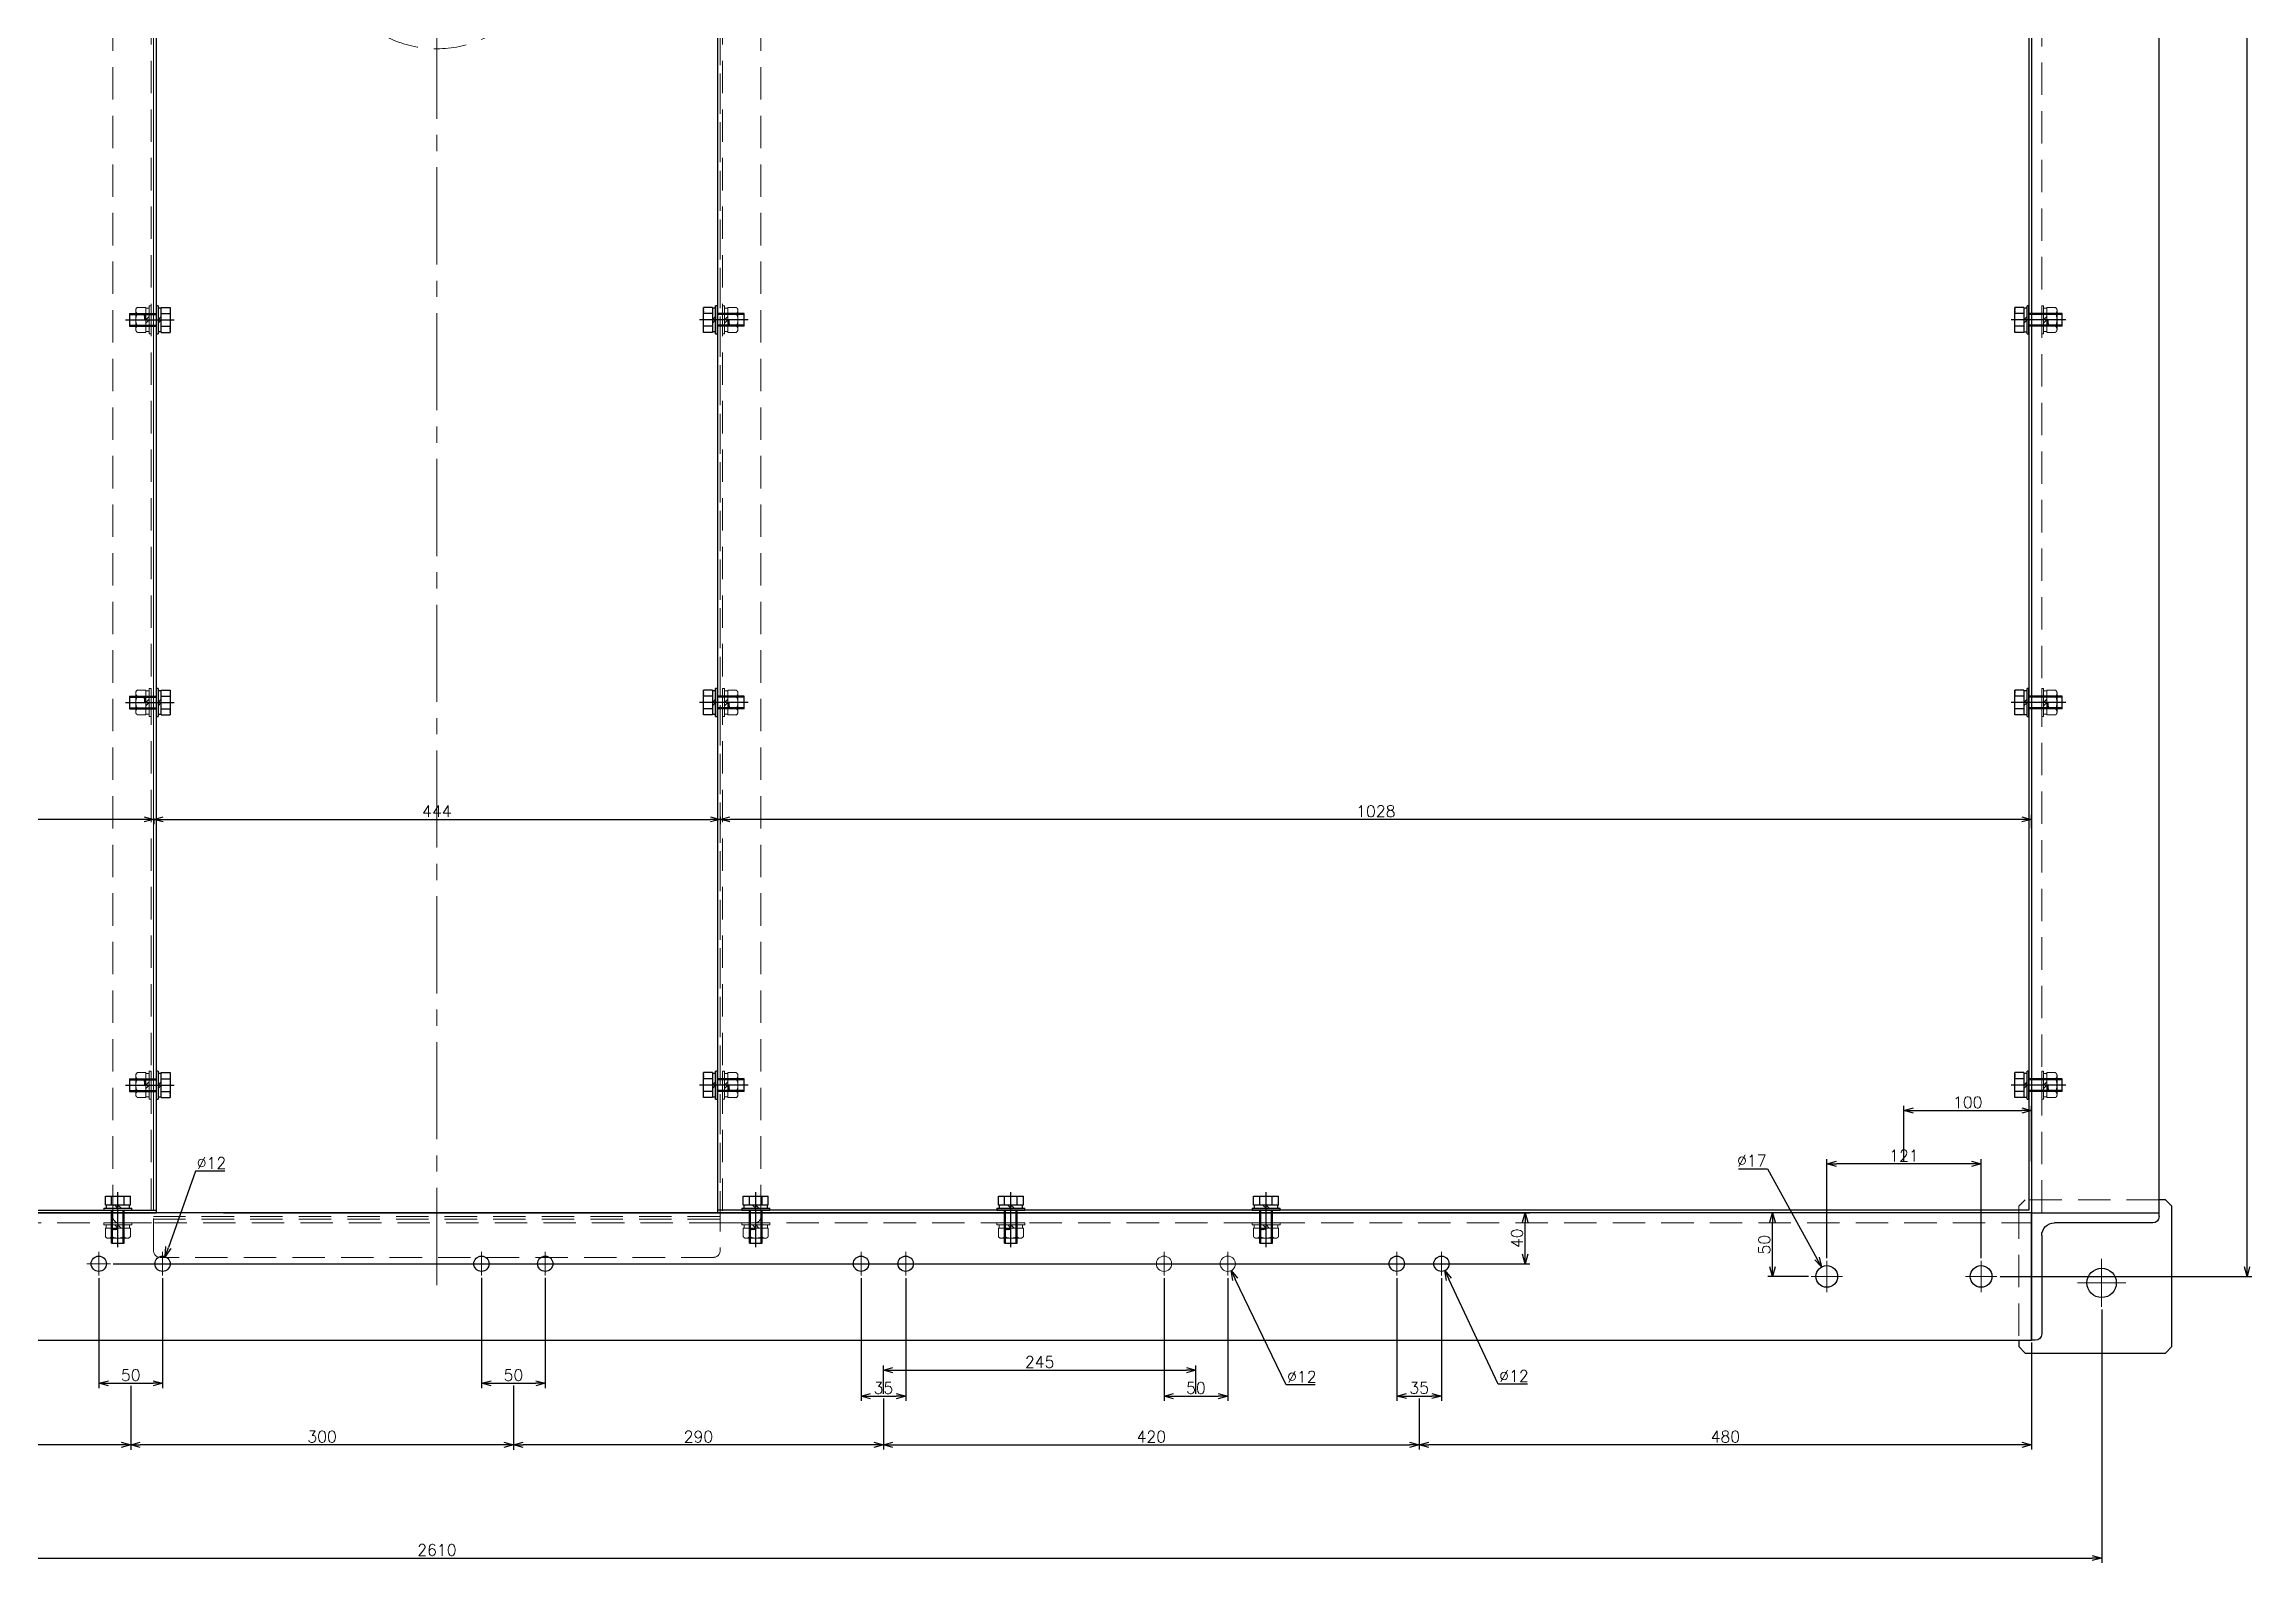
# Model space of a CAD drawing. Header units: millimetres. Extents: x -8731 to 85711, y -14522 to 31379.
# Drawn here: x 56 to 1786, y -10459 to -9269 of the extents above; entities that cross this region are included whole.
import ezdxf

# ---------------------------------------------------------------- set-up
doc = ezdxf.new("R2010")
doc.units = ezdxf.units.MM
doc.header["$LTSCALE"] = 4
doc.header["$PDMODE"] = 99
doc.header["$PDSIZE"] = 1
doc.linetypes.add('CENTER2', pattern=[28.575, 19.05, -3.175, 3.175, -3.175])
doc.linetypes.add('HIDDEN', pattern=[9.525, 6.35, -3.175])
for name, color, linetype, lineweight in [('04_HIDDEN', 2, 'HIDDEN', 13), ('05_CENTER', 4, 'CENTER2', 13), ('08_DIM', 3, 'Continuous', 13)]:
    doc.layers.add(name, color=color, linetype=linetype, lineweight=lineweight)
doc.layers.add('10_DRAFT', color=8, linetype='Continuous', lineweight=0, plot=False)
doc.styles.add('KSS_TXT', font='txt.shx', dxfattribs={"bigfont": 'extfont2.shx'})
doc.styles.add('KSS_TXT_L', font='txt.shx', dxfattribs={"height": 9, "bigfont": 'extfont2.shx'})
doc.dimstyles.new('KSS_DIM', dxfattribs={"dimscale": 3, "dimtxt": 3, "dimasz": 2.5, "dimexe": 1.25, "dimexo": 0.625, "dimtad": 1, "dimdsep": 46, "dimtxsty": 'KSS_TXT', "dimblk": 'OPEN30', "dimcen": 0, "dimazin": 2, "dimtfac": 0.75, "dimtmove": 0, "dimatfit": 3, "dimldrblk": 'OPEN30', "dimfxl": 1, "dimtolj": 1, "dimarcsym": 0})
doc.dimstyles.new('KSS_DIM$3', dxfattribs={"dimscale": 3, "dimtxt": 3, "dimasz": 2.5, "dimexe": 1.25, "dimexo": 0.625, "dimtad": 1, "dimtih": 1, "dimtoh": 1, "dimdsep": 46, "dimtxsty": 'KSS_TXT', "dimblk": 'OPEN30', "dimcen": 0, "dimazin": 2, "dimtfac": 0.75, "dimtofl": 0, "dimtmove": 0, "dimatfit": 3, "dimldrblk": 'OPEN30', "dimfxl": 1, "dimtolj": 1, "dimarcsym": 0})

# ---------------------------------------------------------------- blocks, each defined once
blk = doc.blocks.new('M10Nza_1_1_1')
at = {"color": 0}
for p, q in [((-9.8, 4), (-9.8, 10.7)), ((-9.8, 4), (9.8, 4)), ((-9.2, 1.5), (-9.2, 4)), ((-7.3, 12), (7.4, 12)), ((-4.9, 4), (-4.9, 10.7)), ((0, 1.5), (-2.5, 4)), ((0, 4), (2.5, 1.5)), ((4.9, 10.7), (4.9, 4)), ((9.2, 4), (9.2, 1.5)), ((9.8, 10.7), (9.8, 4))]:
    blk.add_line(p, q, dxfattribs=at)
at = {"color": 0, "linetype": 'CENTER2'}
blk.add_line((0, 12), (0, 0), dxfattribs=at)
at = {"color": 0}
blk.add_lwpolyline([(-11, 1.5), (11, 1.5), (11, 0), (-11, 0)], close=True, dxfattribs=at)
for centre, radius, start, end in [((-7.3, 9.1), 2.94, 33.626, 146.374), ((0, 2.2), 9.8, 60, 120), ((7.4, 9.1), 2.94, 33.626, 146.374)]:
    blk.add_arc(centre, radius, start, end, dxfattribs=at)
at = {"layer": '10_DRAFT', "style": 'KSS_TXT'}
blk.add_text('M10', height=1.25, dxfattribs=at).set_placement((0.3, 4.1))
blk = doc.blocks.new('A$C7AFA21F4_1_1_1')
at = {"color": 0}
for p, q in [((-11, 1.5), (11, 1.5)), ((-11, 1.5), (-11, 0)), ((-11, 0), (11, 0)), ((-9.8, 11), (9.8, 11)), ((-9.8, 4), (-9.8, 11)), ((9.8, 4), (-9.8, 4)), ((-9.2, 4), (-9.2, 1.5)), ((-4.9, 4), (-4.9, 11)), ((0, 1.5), (-2.5, 4)), ((0, 4), (2.5, 1.5)), ((4.9, 4), (4.9, 11)), ((9.2, 1.5), (9.2, 4)), ((9.8, 4), (9.8, 11)), ((11, 0), (11, 1.5))]:
    blk.add_line(p, q, dxfattribs=at)
at = {"color": 0, "linetype": 'HIDDEN'}
for p, q in [((-5, -21), (-5, 0)), ((-4.2, -21), (-4.2, 0)), ((4.2, -21), (4.2, 0)), ((5, -21), (5, 0)), ((-5, -21), (5, -21))]:
    blk.add_line(p, q, dxfattribs=at)
at = {"color": 0, "linetype": 'CENTER2'}
blk.add_line((0, -24), (0, 14), dxfattribs=at)
at = {"layer": '10_DRAFT', "style": 'KSS_TXT_L'}
blk.add_text('BT-M10x25L,SW,PW', height=0.3, dxfattribs=at).set_placement((5.1, 10.7))
blk = doc.blocks.new('A$C7E374867_2_1')
at = {"color": 0}
for p, q in [((-11, 1.5), (11, 1.5)), ((-11, 1.5), (-11, 0)), ((-11, 0), (11, 0)), ((-9.8, 11), (9.8, 11)), ((-9.8, 4), (-9.8, 11)), ((9.8, 4), (-9.8, 4)), ((-9.3, 4), (-9.3, 1.5)), ((-4.9, 4), (-4.9, 11)), ((0, 1.5), (-2.5, 4)), ((0, 4), (2.5, 1.5)), ((4.9, 4), (4.9, 11)), ((9.2, 1.5), (9.2, 4)), ((9.8, 4), (9.8, 11)), ((11, 0), (11, 1.5))]:
    blk.add_line(p, q, dxfattribs=at)
at = {"color": 0, "linetype": 'HIDDEN'}
for p, q in [((-5, -26), (-5, 0)), ((-4.2, -26), (-4.2, 0)), ((4.2, -26), (4.2, 0)), ((5, -26), (5, 0)), ((-5, -26), (5, -26))]:
    blk.add_line(p, q, dxfattribs=at)
at = {"color": 0, "linetype": 'CENTER2'}
blk.add_line((0, -29), (0, 14), dxfattribs=at)
at = {"layer": '10_DRAFT', "style": 'KSS_TXT_L'}
blk.add_text('BT-M10x30L,SW,PW', height=0.3, dxfattribs=at).set_placement((5.1, 10.7))
blk = doc.blocks.new('A$C3E9660DC_1_1_1')
at = {"color": 0}
for p, q in [((-222, -1030), (-222, 1030)), ((217, 1035), (-217, 1035)), ((222, 1030), (222, -1030)), ((-249, 1008), (-222, 1008)), ((222, 1008), (249, 1008)), ((-254, 1003), (-254, -1003)), ((222, 1003), (-222, 1003)), ((254, 1003), (254, -1003)), ((222, -1003), (-222, -1003)), ((-249, -1008), (-222, -1008)), ((222, -1008), (249, -1008)), ((217, -1035), (-217, -1035))]:
    blk.add_line(p, q, dxfattribs=at)
at = {"color": 3}
blk.add_lwpolyline([(-222, 60), (222, 60), (222, -60), (-222, -60)], close=True, dxfattribs=at)
at = {"color": 0}
blk.add_circle((0, 0), 33, dxfattribs=at)
for centre, start, end in [((-217, 1030), 90, 180), ((217, 1030), 0, 90), ((-249, 1003), 90, 180), ((249, 1003), 0, 90), ((-249, -1003), 180, 270), ((249, -1003), 270, 0), ((-217, -1030), 180, 270), ((217, -1030), 270, 0)]:
    blk.add_arc(centre, 5, start, end, dxfattribs=at)
at = {"layer": '04_HIDDEN'}
for p, q in [((-224, 1008), (-224, -1008)), ((222, 1005), (-222, 1005)), ((224, 1008), (224, -1008)), ((222, -1005), (-222, -1005))]:
    blk.add_line(p, q, dxfattribs=at)
for centre, radius in [((0, 0), 87.5), ((-49.5, 49.5), 9.5), ((49.5, 49.5), 9.5), ((0, 0), 38.1), ((0, 0), 35.1), ((-49.5, -49.5), 9.5), ((49.5, -49.5), 9.5)]:
    blk.add_circle(centre, radius, dxfattribs=at)
at = {"layer": '05_CENTER'}
for p, q in [((0, -1056.7), (0, 1056.7)), ((-214.3, 900), (-231.7, 900)), ((214.3, 900), (231.7, 900)), ((-214.3, 600), (-231.7, 600)), ((214.3, 600), (231.7, 600)), ((-214.3, 300), (-231.7, 300)), ((214.3, 300), (231.7, 300)), ((0, -97.2), (0, 97.2)), ((-37.6, 37.6), (-61.4, 61.4)), ((37.6, 37.6), (61.4, 61.4)), ((275.9, 0), (-275.9, 0)), ((97.2, 0), (-97.2, 0)), ((-37.6, -37.6), (-61.4, -61.4)), ((37.6, -37.6), (61.4, -61.4)), ((-214.3, -300), (-231.7, -300)), ((214.3, -300), (231.7, -300)), ((-214.3, -600), (-231.7, -600)), ((214.3, -600), (231.7, -600)), ((-214.3, -900), (-231.7, -900)), ((214.3, -900), (231.7, -900))]:
    blk.add_line(p, q, dxfattribs=at)
blk.add_circle((0, 0), 70, dxfattribs=at)
blk = doc.blocks.new('A$C53D772FE_1_1_1')
at = {"color": 0}
for p, q in [((1030, 1000), (0, 1000)), ((0, 1000), (0, -1000)), ((1030, 998), (2, 998)), ((2, 998), (2, -998)), ((1030, 998), (1030, 1000)), ((1030, 998), (1030, -998)), ((0, -1000), (1030, -1000)), ((2, -998), (1030, -998)), ((1030, -998), (1030, -1000))]:
    blk.add_line(p, q, dxfattribs=at)
at = {"layer": '04_HIDDEN'}
blk.add_line((1028, 998), (1028, -998), dxfattribs=at)
at = {"layer": '05_CENTER'}
for p, q in [((600, 1007.7), (600, 990.4)), ((800, 1007.7), (800, 990.4)), ((1000, 1007.7), (1000, 990.4)), ((9.7, 900), (-7.6, 900)), ((1020.4, 900), (1037.7, 900)), ((9.7, 600), (-7.6, 600)), ((1020.4, 600), (1037.7, 600)), ((9.7, 300), (-7.6, 300)), ((1020.4, 300), (1037.7, 300)), ((-44.3, 0), (1070.3, 0)), ((9.7, -300), (-7.6, -300)), ((1020.4, -300), (1037.7, -300)), ((9.7, -600), (-7.6, -600)), ((1020.4, -600), (1037.7, -600)), ((9.7, -900), (-7.6, -900)), ((1020.4, -900), (1037.7, -900)), ((600, -1007.7), (600, -990.4)), ((800, -1007.7), (800, -990.4)), ((1000, -1007.7), (1000, -990.4))]:
    blk.add_line(p, q, dxfattribs=at)
blk = doc.blocks.new('_Open30')
at = {"color": 0, "linetype": 'ByBlock', "lineweight": -2}
for p, q in [((-1, 0.27), (0, 0)), ((0, 0), (-1, -0.27)), ((0, 0), (-1, 0))]:
    blk.add_line(p, q, dxfattribs=at)
blk = doc.blocks.new('*D1537')
at = {"layer": '08_DIM', "color": 0, "lineweight": -2, "transparency": 16777216}
for p, q in [((1589.2, -8134.9), (1786.5, -8134.9)), ((1782.7, -10227.4), (1782.7, -8142.4)), ((1589.2, -10234.9), (1786.5, -10234.9))]:
    blk.add_line(p, q, dxfattribs=at)
at = {"layer": 'Defpoints', "color": 0, "transparency": 16777216}
for p in [(1587.3, -8134.9), (1782.7, -8134.9), (1587.3, -10234.9)]:
    blk.add_point(p, dxfattribs=at)
at = {"layer": '08_DIM', "color": 0, "lineweight": -2, "transparency": 16777216, "xscale": 7.5, "yscale": 7.5, "zscale": 7.5}
for p, rotation in [((1782.7, -8134.9), 90), ((1782.7, -10234.9), 270)]:
    blk.add_blockref('_Open30', p, dxfattribs=dict(at, rotation=rotation))
at = {"layer": '08_DIM', "color": 0, "transparency": 16777216, "insert": (1776.4, -9184.9), "char_height": 9, "attachment_point": 5, "rotation": 90, "style": 'KSS_TXT'}
blk.add_mtext('\\A1;2100', dxfattribs=at)
blk = doc.blocks.new('*D1651')
at = {"layer": '08_DIM', "color": 0, "lineweight": -2, "transparency": 16777216}
for p, q in [((141.8, -9875.9), (141.8, -9880.3)), ((149.3, -9876.5), (578.3, -9876.5)), ((585.8, -9874.6), (585.8, -9880.3))]:
    blk.add_line(p, q, dxfattribs=at)
at = {"layer": 'Defpoints', "color": 0, "transparency": 16777216}
for p in [(141.8, -9874), (585.8, -9872.8), (585.8, -9876.5)]:
    blk.add_point(p, dxfattribs=at)
at = {"layer": '08_DIM', "color": 0, "lineweight": -2, "transparency": 16777216, "xscale": 7.5, "yscale": 7.5, "zscale": 7.5, "rotation": 180}
blk.add_blockref('_Open30', (141.8, -9876.5), dxfattribs=at)
at = {"layer": '08_DIM', "color": 0, "lineweight": -2, "transparency": 16777216, "xscale": 7.5, "yscale": 7.5, "zscale": 7.5}
blk.add_blockref('_Open30', (585.8, -9876.5), dxfattribs=at)
at = {"layer": '08_DIM', "color": 0, "transparency": 16777216, "insert": (363.8, -9870.1), "char_height": 9, "attachment_point": 5, "style": 'KSS_TXT'}
blk.add_mtext('\\A1;444', dxfattribs=at)
blk = doc.blocks.new('*D1653')
at = {"layer": '08_DIM', "color": 0, "lineweight": -2, "transparency": 16777216}
for p, q in [((-941.2, -10260.7), (-941.2, -10459.4)), ((1668.8, -10260.7), (1668.8, -10459.4)), ((-933.7, -10455.6), (1661.3, -10455.6))]:
    blk.add_line(p, q, dxfattribs=at)
at = {"layer": 'Defpoints', "color": 0, "transparency": 16777216}
for p in [(-941.2, -10258.8), (1668.8, -10258.8), (1668.8, -10455.6)]:
    blk.add_point(p, dxfattribs=at)
at = {"layer": '08_DIM', "color": 0, "lineweight": -2, "transparency": 16777216, "xscale": 7.5, "yscale": 7.5, "zscale": 7.5, "rotation": 180}
blk.add_blockref('_Open30', (-941.2, -10455.6), dxfattribs=at)
at = {"layer": '08_DIM', "color": 0, "lineweight": -2, "transparency": 16777216, "xscale": 7.5, "yscale": 7.5, "zscale": 7.5}
blk.add_blockref('_Open30', (1668.8, -10455.6), dxfattribs=at)
at = {"layer": '08_DIM', "color": 0, "transparency": 16777216, "insert": (363.8, -10449.3), "char_height": 9, "attachment_point": 5, "style": 'KSS_TXT'}
blk.add_mtext('\\A1;2610', dxfattribs=at)
blk = doc.blocks.new('A$C448B04A9_1_1_1')
at = {"color": 0}
for p, q in [((3, 100), (0, 100)), ((0, 0), (0, 100)), ((8, 18), (8, 95)), ((0, 0), (100, 0)), ((95, 8), (18, 8)), ((100, 3), (100, 0))]:
    blk.add_line(p, q, dxfattribs=at)
for centre, radius, start, end in [((3, 95), 5, 0, 90), ((18, 18), 10, 180, 270), ((95, 3), 5, 0, 90)]:
    blk.add_arc(centre, radius, start, end, dxfattribs=at)
blk = doc.blocks.new('A$C2A2D3C10_1_1_1')
at = {"color": 0}
for points in [[(2600, -993), (2600, -1000), (2700, -1000), (2700, 1000), (2600, 1000), (2600, 993)], [(2600, 993), (2600, -993)], [(2590, -1100), (2590, -1105), (2595, -1110), (2705, -1110), (2710, -1105), (2710, -995), (2705, -990)], [(2705, -990), (2700, -990)]]:
    blk.add_lwpolyline(points, dxfattribs=at)
blk.add_lwpolyline([(100, -1100), (2600, -1100), (2600, -1000), (100, -1000)], close=True, dxfattribs=at)
for centre, radius in [((1085, -1040), 6), ((1135, -1040), 6), ((1385, -1040), 6), ((1435, -1040), 6), ((1682.5, -1040), 6), ((1717.5, -1040), 6), ((2102.5, -1040), 6), ((2137.5, -1040), 6), ((2439.5, -1050), 8.5), ((2560.5, -1050), 8.5), ((2655, -1055), 11.5)]:
    blk.add_circle(centre, radius, dxfattribs=at)
at = {"layer": '04_HIDDEN'}
for p, q in [((2608, -1000), (2608, 1000)), ((100, -1008), (2600, -1008))]:
    blk.add_line(p, q, dxfattribs=at)
blk.add_lwpolyline([(2700, -990), (2595, -990), (2590, -995), (2590, -1100)], dxfattribs=at)
at = {"layer": '05_CENTER'}
for p, q in [((2591.1, -300), (2617.1, -300)), ((2591.1, -600), (2617.1, -600)), ((2591.1, -900), (2617.1, -900)), ((1100, -991.1), (1100, -1017.1)), ((1600, -991.1), (1600, -1017.1)), ((1800, -991.1), (1800, -1017.1)), ((2000, -991.1), (2000, -1017.1)), ((1085, -1049.3), (1085, -1030.7)), ((1135, -1049.3), (1135, -1030.7)), ((1385, -1049.3), (1385, -1030.7)), ((1435, -1049.3), (1435, -1030.7)), ((1682.5, -1049.3), (1682.5, -1030.7)), ((1717.5, -1049.3), (1717.5, -1030.7)), ((2102.5, -1049.3), (2102.5, -1030.7)), ((2137.5, -1049.3), (2137.5, -1030.7)), ((2439.5, -1062.3), (2439.5, -1037.7)), ((2560.5, -1062.3), (2560.5, -1037.7)), ((2655, -1073.9), (2655, -1036.1)), ((1094.3, -1040), (1075.7, -1040)), ((1144.3, -1040), (1125.7, -1040)), ((1394.3, -1040), (1375.7, -1040)), ((1444.3, -1040), (1425.7, -1040)), ((1691.8, -1040), (1673.2, -1040)), ((1726.8, -1040), (1708.2, -1040)), ((2111.8, -1040), (2093.2, -1040)), ((2146.8, -1040), (2128.2, -1040)), ((2451.8, -1050), (2427.2, -1050)), ((2572.8, -1050), (2548.2, -1050)), ((2620.4, -1050), (2587.9, -1050)), ((2636.1, -1055), (2673.9, -1055))]:
    blk.add_line(p, q, dxfattribs=at)
at = {"color": 0, "xscale": -1, "rotation": 180}
blk.add_blockref('A$C448B04A9_1_1_1', (2600, -1000), dxfattribs=at)
blk = doc.blocks.new('*D3328')
at = {"layer": '08_DIM', "color": 0, "lineweight": -2, "transparency": 16777216}
for p, q in [((-886.2, -9898.1), (-886.2, -9872.8)), ((134.3, -9876.5), (-878.7, -9876.5)), ((141.8, -9875.9), (141.8, -9880.3))]:
    blk.add_line(p, q, dxfattribs=at)
at = {"layer": 'Defpoints', "color": 0, "transparency": 16777216}
for p in [(-886.2, -9876.5), (141.8, -9874), (-886.2, -9900)]:
    blk.add_point(p, dxfattribs=at)
at = {"layer": '08_DIM', "color": 0, "lineweight": -2, "transparency": 16777216, "xscale": 7.5, "yscale": 7.5, "zscale": 7.5, "rotation": 180}
blk.add_blockref('_Open30', (-886.2, -9876.5), dxfattribs=at)
at = {"layer": '08_DIM', "color": 0, "lineweight": -2, "transparency": 16777216, "xscale": 7.5, "yscale": 7.5, "zscale": 7.5}
blk.add_blockref('_Open30', (141.8, -9876.5), dxfattribs=at)
at = {"layer": '08_DIM', "color": 0, "transparency": 16777216, "insert": (-372.2, -9870.1), "char_height": 9, "attachment_point": 5, "style": 'KSS_TXT'}
blk.add_mtext('\\A1;1028', dxfattribs=at)
blk = doc.blocks.new('*D3329')
at = {"layer": '08_DIM', "color": 0, "lineweight": -2, "transparency": 16777216}
for p, q in [((585.8, -9874.6), (585.8, -9880.3)), ((1606.3, -9876.5), (593.3, -9876.5)), ((1613.8, -9883.5), (1613.8, -9872.8))]:
    blk.add_line(p, q, dxfattribs=at)
at = {"layer": 'Defpoints', "color": 0, "transparency": 16777216}
for p in [(585.8, -9872.8), (585.8, -9876.5), (1613.8, -9885.4)]:
    blk.add_point(p, dxfattribs=at)
at = {"layer": '08_DIM', "color": 0, "lineweight": -2, "transparency": 16777216, "xscale": 7.5, "yscale": 7.5, "zscale": 7.5, "rotation": 180}
blk.add_blockref('_Open30', (585.8, -9876.5), dxfattribs=at)
at = {"layer": '08_DIM', "color": 0, "lineweight": -2, "transparency": 16777216, "xscale": 7.5, "yscale": 7.5, "zscale": 7.5}
blk.add_blockref('_Open30', (1613.8, -9876.5), dxfattribs=at)
at = {"layer": '08_DIM', "color": 0, "transparency": 16777216, "insert": (1099.8, -9870.1), "char_height": 9, "attachment_point": 5, "style": 'KSS_TXT'}
blk.add_mtext('\\A1;1028', dxfattribs=at)
blk = doc.blocks.new('*D3330')
at = {"layer": '08_DIM', "color": 0, "lineweight": -2, "transparency": 16777216}
for p, q in [((1453.3, -10220.6), (1453.3, -10142.9)), ((1566.8, -10146.6), (1460.8, -10146.6)), ((1574.3, -10220.6), (1574.3, -10142.9))]:
    blk.add_line(p, q, dxfattribs=at)
at = {"layer": 'Defpoints', "color": 0, "transparency": 16777216}
for p in [(1453.3, -10146.6), (1453.3, -10222.5), (1574.3, -10222.5)]:
    blk.add_point(p, dxfattribs=at)
at = {"layer": '08_DIM', "color": 0, "lineweight": -2, "transparency": 16777216, "xscale": 7.5, "yscale": 7.5, "zscale": 7.5, "rotation": 180}
blk.add_blockref('_Open30', (1453.3, -10146.6), dxfattribs=at)
at = {"layer": '08_DIM', "color": 0, "lineweight": -2, "transparency": 16777216, "xscale": 7.5, "yscale": 7.5, "zscale": 7.5}
blk.add_blockref('_Open30', (1574.3, -10146.6), dxfattribs=at)
at = {"layer": '08_DIM', "color": 0, "transparency": 16777216, "insert": (1513.8, -10140.2), "char_height": 9, "attachment_point": 5, "style": 'KSS_TXT'}
blk.add_mtext('\\A1;121', dxfattribs=at)
blk = doc.blocks.new('*D3331')
at = {"layer": '08_DIM', "color": 0, "lineweight": -2, "transparency": 16777216}
for p, q in [((1513.8, -10144.7), (1513.8, -10101)), ((1521.3, -10104.7), (1606.3, -10104.7)), ((1613.8, -10144.7), (1613.8, -10101))]:
    blk.add_line(p, q, dxfattribs=at)
at = {"layer": 'Defpoints', "color": 0, "transparency": 16777216}
for p in [(1613.8, -10104.7), (1513.8, -10146.6), (1613.8, -10146.6)]:
    blk.add_point(p, dxfattribs=at)
at = {"layer": '08_DIM', "color": 0, "lineweight": -2, "transparency": 16777216, "xscale": 7.5, "yscale": 7.5, "zscale": 7.5, "rotation": 180}
blk.add_blockref('_Open30', (1513.8, -10104.7), dxfattribs=at)
at = {"layer": '08_DIM', "color": 0, "lineweight": -2, "transparency": 16777216, "xscale": 7.5, "yscale": 7.5, "zscale": 7.5}
blk.add_blockref('_Open30', (1613.8, -10104.7), dxfattribs=at)
at = {"layer": '08_DIM', "color": 0, "transparency": 16777216, "insert": (1563.8, -10098.4), "char_height": 9, "attachment_point": 5, "style": 'KSS_TXT'}
blk.add_mtext('\\A1;100', dxfattribs=at)
blk = doc.blocks.new('*D3416')
at = {"layer": '08_DIM', "color": 0, "lineweight": -2, "transparency": 16777216}
for p, q in [((98.8, -10236.1), (98.8, -10322.4)), ((148.8, -10236.1), (148.8, -10322.4)), ((106.3, -10318.6), (141.3, -10318.6))]:
    blk.add_line(p, q, dxfattribs=at)
at = {"layer": 'Defpoints', "color": 0, "transparency": 16777216}
for p in [(98.8, -10234.2), (148.8, -10234.2), (148.8, -10318.6)]:
    blk.add_point(p, dxfattribs=at)
at = {"layer": '08_DIM', "color": 0, "lineweight": -2, "transparency": 16777216, "xscale": 7.5, "yscale": 7.5, "zscale": 7.5, "rotation": 180}
blk.add_blockref('_Open30', (98.8, -10318.6), dxfattribs=at)
at = {"layer": '08_DIM', "color": 0, "lineweight": -2, "transparency": 16777216, "xscale": 7.5, "yscale": 7.5, "zscale": 7.5}
blk.add_blockref('_Open30', (148.8, -10318.6), dxfattribs=at)
at = {"layer": '08_DIM', "color": 0, "transparency": 16777216, "insert": (123.8, -10312.2), "char_height": 9, "attachment_point": 5, "style": 'KSS_TXT'}
blk.add_mtext('\\A1;50', dxfattribs=at)
blk = doc.blocks.new('*D3417')
at = {"layer": '08_DIM', "color": 0, "lineweight": -2, "transparency": 16777216}
for p, q in [((398.8, -10236), (398.8, -10322.3)), ((448.8, -10236), (448.8, -10322.3)), ((406.3, -10318.6), (441.3, -10318.6))]:
    blk.add_line(p, q, dxfattribs=at)
at = {"layer": 'Defpoints', "color": 0, "transparency": 16777216}
for p in [(398.8, -10234.2), (448.8, -10234.2), (448.8, -10318.6)]:
    blk.add_point(p, dxfattribs=at)
at = {"layer": '08_DIM', "color": 0, "lineweight": -2, "transparency": 16777216, "xscale": 7.5, "yscale": 7.5, "zscale": 7.5, "rotation": 180}
blk.add_blockref('_Open30', (398.8, -10318.6), dxfattribs=at)
at = {"layer": '08_DIM', "color": 0, "lineweight": -2, "transparency": 16777216, "xscale": 7.5, "yscale": 7.5, "zscale": 7.5}
blk.add_blockref('_Open30', (448.8, -10318.6), dxfattribs=at)
at = {"layer": '08_DIM', "color": 0, "transparency": 16777216, "insert": (423.8, -10312.2), "char_height": 9, "attachment_point": 5, "style": 'KSS_TXT'}
blk.add_mtext('\\A1;50', dxfattribs=at)
blk = doc.blocks.new('*D3418')
at = {"layer": '08_DIM', "color": 0, "lineweight": -2, "transparency": 16777216}
for p, q in [((696.3, -10236.2), (696.3, -10332.4)), ((731.3, -10236.2), (731.3, -10332.4)), ((703.8, -10328.7), (723.8, -10328.7))]:
    blk.add_line(p, q, dxfattribs=at)
at = {"layer": 'Defpoints', "color": 0, "transparency": 16777216}
for p in [(696.3, -10234.3), (731.3, -10234.3), (731.3, -10328.7)]:
    blk.add_point(p, dxfattribs=at)
at = {"layer": '08_DIM', "color": 0, "lineweight": -2, "transparency": 16777216, "xscale": 7.5, "yscale": 7.5, "zscale": 7.5, "rotation": 180}
blk.add_blockref('_Open30', (696.3, -10328.7), dxfattribs=at)
at = {"layer": '08_DIM', "color": 0, "lineweight": -2, "transparency": 16777216, "xscale": 7.5, "yscale": 7.5, "zscale": 7.5}
blk.add_blockref('_Open30', (731.3, -10328.7), dxfattribs=at)
at = {"layer": '08_DIM', "color": 0, "transparency": 16777216, "insert": (713.8, -10322.3), "char_height": 9, "attachment_point": 5, "style": 'KSS_TXT'}
blk.add_mtext('\\A1;35', dxfattribs=at)
blk = doc.blocks.new('*D3419')
at = {"layer": '10_DRAFT', "color": 0, "lineweight": -2, "transparency": 16777216}
for p, q in [((933.8, -10236.1), (933.8, -10332.4)), ((983.8, -10236.2), (983.8, -10332.4)), ((941.3, -10328.7), (976.3, -10328.7))]:
    blk.add_line(p, q, dxfattribs=at)
at = {"layer": 'Defpoints', "color": 0, "transparency": 16777216}
for p in [(933.8, -10234.2), (983.8, -10234.3), (983.8, -10328.7)]:
    blk.add_point(p, dxfattribs=at)
at = {"layer": '10_DRAFT', "color": 0, "lineweight": -2, "transparency": 16777216, "xscale": 7.5, "yscale": 7.5, "zscale": 7.5, "rotation": 180}
blk.add_blockref('_Open30', (933.8, -10328.7), dxfattribs=at)
at = {"layer": '10_DRAFT', "color": 0, "lineweight": -2, "transparency": 16777216, "xscale": 7.5, "yscale": 7.5, "zscale": 7.5}
blk.add_blockref('_Open30', (983.8, -10328.7), dxfattribs=at)
at = {"layer": '10_DRAFT', "color": 0, "transparency": 16777216, "insert": (958.8, -10322.3), "char_height": 9, "attachment_point": 5, "style": 'KSS_TXT'}
blk.add_mtext('\\A1;50', dxfattribs=at)
blk = doc.blocks.new('*D3420')
at = {"layer": '08_DIM', "color": 0, "lineweight": -2, "transparency": 16777216}
for p, q in [((1116.3, -10236.1), (1116.3, -10332.4)), ((1151.3, -10236.1), (1151.3, -10332.4)), ((1123.8, -10328.6), (1143.8, -10328.6))]:
    blk.add_line(p, q, dxfattribs=at)
at = {"layer": 'Defpoints', "color": 0, "transparency": 16777216}
for p in [(1116.3, -10234.2), (1151.3, -10234.2), (1151.3, -10328.6)]:
    blk.add_point(p, dxfattribs=at)
at = {"layer": '08_DIM', "color": 0, "lineweight": -2, "transparency": 16777216, "xscale": 7.5, "yscale": 7.5, "zscale": 7.5, "rotation": 180}
blk.add_blockref('_Open30', (1116.3, -10328.6), dxfattribs=at)
at = {"layer": '08_DIM', "color": 0, "lineweight": -2, "transparency": 16777216, "xscale": 7.5, "yscale": 7.5, "zscale": 7.5}
blk.add_blockref('_Open30', (1151.3, -10328.6), dxfattribs=at)
at = {"layer": '08_DIM', "color": 0, "transparency": 16777216, "insert": (1133.8, -10322.2), "char_height": 9, "attachment_point": 5, "style": 'KSS_TXT'}
blk.add_mtext('\\A1;35', dxfattribs=at)
blk = doc.blocks.new('*D3421')
at = {"layer": '08_DIM', "color": 0, "lineweight": -2, "transparency": 16777216}
for p, q in [((423.8, -10320.4), (423.8, -10370.6)), ((713.8, -10330.6), (713.8, -10370.6)), ((706.3, -10366.9), (431.3, -10366.9))]:
    blk.add_line(p, q, dxfattribs=at)
at = {"layer": 'Defpoints', "color": 0, "transparency": 16777216}
for p in [(423.8, -10318.6), (713.8, -10328.7), (423.8, -10366.9)]:
    blk.add_point(p, dxfattribs=at)
at = {"layer": '08_DIM', "color": 0, "lineweight": -2, "transparency": 16777216, "xscale": 7.5, "yscale": 7.5, "zscale": 7.5, "rotation": 180}
blk.add_blockref('_Open30', (423.8, -10366.9), dxfattribs=at)
at = {"layer": '08_DIM', "color": 0, "lineweight": -2, "transparency": 16777216, "xscale": 7.5, "yscale": 7.5, "zscale": 7.5}
blk.add_blockref('_Open30', (713.8, -10366.9), dxfattribs=at)
at = {"layer": '08_DIM', "color": 0, "transparency": 16777216, "insert": (568.8, -10360.5), "char_height": 9, "attachment_point": 5, "style": 'KSS_TXT'}
blk.add_mtext('\\A1;290', dxfattribs=at)
blk = doc.blocks.new('*D3422')
at = {"layer": '08_DIM', "color": 0, "lineweight": -2, "transparency": 16777216}
for p, q in [((123.8, -10320.5), (123.8, -10370.7)), ((423.8, -10320.4), (423.8, -10370.7)), ((416.3, -10366.9), (131.3, -10366.9))]:
    blk.add_line(p, q, dxfattribs=at)
at = {"layer": 'Defpoints', "color": 0, "transparency": 16777216}
for p in [(123.8, -10318.6), (423.8, -10318.6), (123.8, -10366.9)]:
    blk.add_point(p, dxfattribs=at)
at = {"layer": '08_DIM', "color": 0, "lineweight": -2, "transparency": 16777216, "xscale": 7.5, "yscale": 7.5, "zscale": 7.5, "rotation": 180}
blk.add_blockref('_Open30', (123.8, -10366.9), dxfattribs=at)
at = {"layer": '08_DIM', "color": 0, "lineweight": -2, "transparency": 16777216, "xscale": 7.5, "yscale": 7.5, "zscale": 7.5}
blk.add_blockref('_Open30', (423.8, -10366.9), dxfattribs=at)
at = {"layer": '08_DIM', "color": 0, "transparency": 16777216, "insert": (273.8, -10360.5), "char_height": 9, "attachment_point": 5, "style": 'KSS_TXT'}
blk.add_mtext('\\A1;300', dxfattribs=at)
blk = doc.blocks.new('*D3423')
at = {"layer": '08_DIM', "color": 0, "lineweight": -2, "transparency": 16777216}
for p, q in [((-886.2, -10286.7), (-886.2, -10370.7)), ((123.8, -10320.5), (123.8, -10370.7)), ((116.3, -10366.9), (-878.7, -10366.9))]:
    blk.add_line(p, q, dxfattribs=at)
at = {"layer": 'Defpoints', "color": 0, "transparency": 16777216}
for p in [(-886.2, -10284.9), (123.8, -10318.6), (-886.2, -10366.9)]:
    blk.add_point(p, dxfattribs=at)
at = {"layer": '08_DIM', "color": 0, "lineweight": -2, "transparency": 16777216, "xscale": 7.5, "yscale": 7.5, "zscale": 7.5, "rotation": 180}
blk.add_blockref('_Open30', (-886.2, -10366.9), dxfattribs=at)
at = {"layer": '08_DIM', "color": 0, "lineweight": -2, "transparency": 16777216, "xscale": 7.5, "yscale": 7.5, "zscale": 7.5}
blk.add_blockref('_Open30', (123.8, -10366.9), dxfattribs=at)
at = {"layer": '08_DIM', "color": 0, "transparency": 16777216, "insert": (-381.2, -10360.5), "char_height": 9, "attachment_point": 5, "style": 'KSS_TXT'}
blk.add_mtext('\\A1;1010', dxfattribs=at)
blk = doc.blocks.new('*D3424')
at = {"layer": '08_DIM', "color": 0, "lineweight": -2, "transparency": 16777216}
for p, q in [((713.8, -10330.6), (713.8, -10370.6)), ((1133.8, -10330.5), (1133.8, -10370.6)), ((721.3, -10366.9), (1126.3, -10366.9))]:
    blk.add_line(p, q, dxfattribs=at)
at = {"layer": 'Defpoints', "color": 0, "transparency": 16777216}
for p in [(713.8, -10328.7), (1133.8, -10328.6), (1133.8, -10366.9)]:
    blk.add_point(p, dxfattribs=at)
at = {"layer": '08_DIM', "color": 0, "lineweight": -2, "transparency": 16777216, "xscale": 7.5, "yscale": 7.5, "zscale": 7.5, "rotation": 180}
blk.add_blockref('_Open30', (713.8, -10366.9), dxfattribs=at)
at = {"layer": '08_DIM', "color": 0, "lineweight": -2, "transparency": 16777216, "xscale": 7.5, "yscale": 7.5, "zscale": 7.5}
blk.add_blockref('_Open30', (1133.8, -10366.9), dxfattribs=at)
at = {"layer": '08_DIM', "color": 0, "transparency": 16777216, "insert": (923.8, -10360.5), "char_height": 9, "attachment_point": 5, "style": 'KSS_TXT'}
blk.add_mtext('\\A1;420', dxfattribs=at)
blk = doc.blocks.new('*D3425')
at = {"layer": '10_DRAFT', "color": 0, "lineweight": -2, "transparency": 16777216}
for p, q in [((713.8, -10326.8), (713.8, -10304.6)), ((721.3, -10308.3), (951.3, -10308.3)), ((958.8, -10326.8), (958.8, -10304.6))]:
    blk.add_line(p, q, dxfattribs=at)
at = {"layer": 'Defpoints', "color": 0, "transparency": 16777216}
for p in [(958.8, -10308.3), (713.8, -10328.7), (958.8, -10328.7)]:
    blk.add_point(p, dxfattribs=at)
at = {"layer": '10_DRAFT', "color": 0, "lineweight": -2, "transparency": 16777216, "xscale": 7.5, "yscale": 7.5, "zscale": 7.5, "rotation": 180}
blk.add_blockref('_Open30', (713.8, -10308.3), dxfattribs=at)
at = {"layer": '10_DRAFT', "color": 0, "lineweight": -2, "transparency": 16777216, "xscale": 7.5, "yscale": 7.5, "zscale": 7.5}
blk.add_blockref('_Open30', (958.8, -10308.3), dxfattribs=at)
at = {"layer": '10_DRAFT', "color": 0, "transparency": 16777216, "insert": (836.3, -10301.9), "char_height": 9, "attachment_point": 5, "style": 'KSS_TXT'}
blk.add_mtext('\\A1;245', dxfattribs=at)
blk = doc.blocks.new('*D3426')
at = {"layer": '08_DIM', "color": 0, "lineweight": -2, "transparency": 16777216}
for p, q in [((196.4, -10184.9), (1220.6, -10184.9)), ((1216.9, -10217.4), (1216.9, -10192.4)), ((110, -10224.9), (1220.6, -10224.9))]:
    blk.add_line(p, q, dxfattribs=at)
at = {"layer": 'Defpoints', "color": 0, "transparency": 16777216}
for p in [(194.5, -10184.9), (1216.9, -10184.9), (108.1, -10224.9)]:
    blk.add_point(p, dxfattribs=at)
at = {"layer": '08_DIM', "color": 0, "lineweight": -2, "transparency": 16777216, "xscale": 7.5, "yscale": 7.5, "zscale": 7.5}
for p, rotation in [((1216.9, -10184.9), 90), ((1216.9, -10224.9), 270)]:
    blk.add_blockref('_Open30', p, dxfattribs=dict(at, rotation=rotation))
at = {"layer": '08_DIM', "color": 0, "transparency": 16777216, "insert": (1210.5, -10204.9), "char_height": 9, "attachment_point": 5, "rotation": 90, "style": 'KSS_TXT'}
blk.add_mtext('\\A1;40', dxfattribs=at)
blk = doc.blocks.new('*D3427')
at = {"layer": '08_DIM', "color": 0, "lineweight": -2, "transparency": 16777216}
for p, q in [((1439, -10184.9), (1407.1, -10184.9)), ((1410.8, -10227.4), (1410.8, -10192.4)), ((1439, -10234.9), (1407.1, -10234.9))]:
    blk.add_line(p, q, dxfattribs=at)
at = {"layer": 'Defpoints', "color": 0, "transparency": 16777216}
for p in [(1410.8, -10184.9), (1440.9, -10184.9), (1440.9, -10234.9)]:
    blk.add_point(p, dxfattribs=at)
at = {"layer": '08_DIM', "color": 0, "lineweight": -2, "transparency": 16777216, "xscale": 7.5, "yscale": 7.5, "zscale": 7.5}
for p, rotation in [((1410.8, -10184.9), 90), ((1410.8, -10234.9), 270)]:
    blk.add_blockref('_Open30', p, dxfattribs=dict(at, rotation=rotation))
at = {"layer": '08_DIM', "color": 0, "transparency": 16777216, "insert": (1404.4, -10209.9), "char_height": 9, "attachment_point": 5, "rotation": 90, "style": 'KSS_TXT'}
blk.add_mtext('\\A1;50', dxfattribs=at)
blk = doc.blocks.new('*D3428')
at = {"layer": '08_DIM', "color": 0, "lineweight": -2, "transparency": 16777216}
for p, q in [((1384, -10150.4), (1406.9, -10150.4)), ((1406.9, -10150.4), (1445.6, -10220.8))]:
    blk.add_line(p, q, dxfattribs=at)
at = {"layer": 'Defpoints', "color": 0, "transparency": 16777216}
for p in [(1449.2, -10227.4), (1457.3, -10242.3)]:
    blk.add_point(p, dxfattribs=at)
at = {"layer": '08_DIM', "color": 0, "lineweight": -2, "transparency": 16777216, "xscale": 7.5, "yscale": 7.5, "zscale": 7.5, "rotation": 298.7691730970922}
blk.add_blockref('_Open30', (1449.2, -10227.4), dxfattribs=at)
at = {"layer": '08_DIM', "color": 0, "transparency": 16777216, "insert": (1394.5, -10144.1), "char_height": 9, "attachment_point": 5, "style": 'KSS_TXT'}
blk.add_mtext('\\A1;%%C17', dxfattribs=at)
blk = doc.blocks.new('*D3429')
at = {"layer": '10_DRAFT', "color": 0, "lineweight": -2, "transparency": 16777216}
for p, q in [((1029.4, -10319.9), (989.6, -10237)), ((1052.3, -10319.9), (1029.4, -10319.9))]:
    blk.add_line(p, q, dxfattribs=at)
at = {"layer": 'Defpoints', "color": 0, "transparency": 16777216}
for p in [(981.2, -10219.5), (986.4, -10230.3)]:
    blk.add_point(p, dxfattribs=at)
at = {"layer": '10_DRAFT', "color": 0, "lineweight": -2, "transparency": 16777216, "xscale": 7.5, "yscale": 7.5, "zscale": 7.5, "rotation": 115.6637960706756}
blk.add_blockref('_Open30', (986.4, -10230.3), dxfattribs=at)
at = {"layer": '10_DRAFT', "color": 0, "transparency": 16777216, "insert": (1041.8, -10313.5), "char_height": 9, "attachment_point": 5, "style": 'KSS_TXT'}
blk.add_mtext('\\A1;%%C12', dxfattribs=at)
blk = doc.blocks.new('*D3430')
at = {"layer": '08_DIM', "color": 0, "lineweight": -2, "transparency": 16777216}
for p, q in [((174.7, -10152.3), (153.3, -10212.1)), ((197.6, -10152.3), (174.7, -10152.3))]:
    blk.add_line(p, q, dxfattribs=at)
at = {"layer": 'Defpoints', "color": 0, "transparency": 16777216}
for p in [(150.8, -10219.2), (146.7, -10230.5)]:
    blk.add_point(p, dxfattribs=at)
at = {"layer": '08_DIM', "color": 0, "lineweight": -2, "transparency": 16777216, "xscale": 7.5, "yscale": 7.5, "zscale": 7.5, "rotation": 250.3176314045849}
blk.add_blockref('_Open30', (150.8, -10219.2), dxfattribs=at)
at = {"layer": '08_DIM', "color": 0, "transparency": 16777216, "insert": (187.1, -10145.9), "char_height": 9, "attachment_point": 5, "style": 'KSS_TXT'}
blk.add_mtext('\\A1;%%C12', dxfattribs=at)
blk = doc.blocks.new('*D3431')
at = {"layer": '08_DIM', "color": 0, "lineweight": -2, "transparency": 16777216}
for p, q in [((1195.7, -10319.3), (1157, -10237.1)), ((1218.6, -10319.3), (1195.7, -10319.3))]:
    blk.add_line(p, q, dxfattribs=at)
at = {"layer": 'Defpoints', "color": 0, "transparency": 16777216}
for p in [(1148.7, -10219.4), (1153.8, -10230.3)]:
    blk.add_point(p, dxfattribs=at)
at = {"layer": '08_DIM', "color": 0, "lineweight": -2, "transparency": 16777216, "xscale": 7.5, "yscale": 7.5, "zscale": 7.5, "rotation": 115.2005243110845}
blk.add_blockref('_Open30', (1153.8, -10230.3), dxfattribs=at)
at = {"layer": '08_DIM', "color": 0, "transparency": 16777216, "insert": (1208.1, -10312.9), "char_height": 9, "attachment_point": 5, "style": 'KSS_TXT'}
blk.add_mtext('\\A1;%%C12', dxfattribs=at)
blk = doc.blocks.new('*D3502')
at = {"layer": '08_DIM', "color": 0, "lineweight": -2, "transparency": 16777216}
for p, q in [((1613.8, -10286.7), (1613.8, -10370.6)), ((1133.8, -10330.5), (1133.8, -10370.6)), ((1606.3, -10366.9), (1141.3, -10366.9))]:
    blk.add_line(p, q, dxfattribs=at)
at = {"layer": 'Defpoints', "color": 0, "transparency": 16777216}
for p in [(1613.8, -10284.9), (1133.8, -10328.6), (1133.8, -10366.9)]:
    blk.add_point(p, dxfattribs=at)
at = {"layer": '08_DIM', "color": 0, "lineweight": -2, "transparency": 16777216, "xscale": 7.5, "yscale": 7.5, "zscale": 7.5, "rotation": 180}
blk.add_blockref('_Open30', (1133.8, -10366.9), dxfattribs=at)
at = {"layer": '08_DIM', "color": 0, "lineweight": -2, "transparency": 16777216, "xscale": 7.5, "yscale": 7.5, "zscale": 7.5}
blk.add_blockref('_Open30', (1613.8, -10366.9), dxfattribs=at)
at = {"layer": '08_DIM', "color": 0, "transparency": 16777216, "insert": (1373.8, -10360.5), "char_height": 9, "attachment_point": 5, "style": 'KSS_TXT'}
blk.add_mtext('\\A1;480', dxfattribs=at)

msp = doc.modelspace()

# ---------------------------------------------------------------- linework, layer by layer
at = {"layer": '10_DRAFT'}
for p, q in [((943.0993, -10224.85846), (924.4172, -10224.85846)), ((933.75825, -10234.19951), (933.75825, -10215.51741)), ((993.0993, -10224.85846), (974.4172, -10224.85846)), ((983.75825, -10234.19951), (983.75825, -10215.51741))]:
    msp.add_line(p, q, dxfattribs=at)
for centre in [(933.75825, -10224.85846), (983.75825, -10224.85846)]:
    msp.add_circle(centre, 6, dxfattribs=at)

# ---------------------------------------------------------------- block references
for name, p in [('A$C2A2D3C10_1_1_1', (-986.24175, -9184.85844)), ('A$C53D772FE_1_1_1', (-886.24175, -9184.85844)), ('A$C7E374867_2_1', (113.75826, -10182.85844)), ('A$C7E374867_2_1', (613.75826, -10182.85844)), ('A$C7E374867_2_1', (813.75826, -10182.85844)), ('A$C7E374867_2_1', (1013.75826, -10182.85844))]:
    msp.add_blockref(name, p)
at = {"xscale": -1}
msp.add_blockref('A$C53D772FE_1_1_1', (1613.75825, -9184.85844), dxfattribs=at)
for name, p, rotation in [('A$C7AFA21F4_1_1_1', (143.75825, -9484.85843), 270), ('A$C7AFA21F4_1_1_1', (583.75825, -9484.85843), 89.99999999999999), ('A$C7E374867_2_1', (1611.75825, -9484.85843), 89.99999999999999), ('A$C7AFA21F4_1_1_1', (143.75825, -9784.85843), 270), ('A$C7AFA21F4_1_1_1', (583.75825, -9784.85843), 89.99999999999999), ('A$C7E374867_2_1', (1611.75825, -9784.85843), 89.99999999999999), ('A$C7AFA21F4_1_1_1', (143.75825, -10084.85843), 270), ('A$C7AFA21F4_1_1_1', (583.75825, -10084.85843), 89.99999999999999), ('A$C7E374867_2_1', (1611.75825, -10084.85843), 89.99999999999999)]:
    msp.add_blockref(name, p, dxfattribs=dict(rotation=rotation))
at = {"layer": '04_HIDDEN'}
msp.add_blockref('A$C3E9660DC_1_1_1', (363.75825, -9184.85844), dxfattribs=at)
for p, rotation in [((139.75825, -9484.85843), 90), ((587.75825, -9484.85843), 270), ((1621.75825, -9484.85844), 270), ((139.75825, -9784.85843), 90), ((587.75825, -9784.85843), 270), ((1621.75825, -9784.85844), 270), ((139.75825, -10084.85843), 90), ((587.75825, -10084.85843), 270), ((1621.75825, -10084.85844), 270), ((113.75825, -10192.85844), 180), ((613.75825, -10192.85844), 180), ((813.75825, -10192.85844), 180), ((1013.75825, -10192.85844), 180)]:
    msp.add_blockref('M10Nza_1_1_1', p, dxfattribs=dict(at, rotation=rotation))

# ---------------------------------------------------------------- dimensions: what is measured, and where the dimension line sits
at = {"layer": '08_DIM'}
for base, p1, p2, override, picture, middle in [((1782.74013, -8134.85844), (1587.27665, -10234.85844), (1587.27665, -8134.85844), {"dimscale": 3, "dimarcsym": 1}, '*D1537', (1776.36513, -9184.85844)), ((1216.89717, -10184.85844), (108.0993, -10224.85844), (194.50482, -10184.85844), {"dimscale": 3}, '*D3426', (1210.52217, -10204.85844)), ((1410.80084, -10184.85844), (1440.9172, -10234.85844), (1440.9172, -10184.85844), {"dimscale": 3}, '*D3427', (1404.41959, -10209.85844))]:
    dim = msp.add_linear_dim(base=base, p1=p1, p2=p2, angle=90, dimstyle='KSS_DIM', override=override, dxfattribs=at)
    dim.commit()
    dim.dimension.update_dxf_attribs({"geometry": picture, "text_midpoint": middle})
at = {"layer": '08_DIM', "color": 6}
for base, p1, p2, picture, middle in [((-886.24175, -9876.50405), (141.75825, -9874.04718), (-886.24175, -9900.00664), '*D3328', (-372.24175, -9870.12905)), ((585.75825, -9876.50405), (141.75825, -9874.04718), (585.75825, -9872.75405), '*D1651', (363.75825, -9870.12905)), ((585.75825, -9876.50405), (1613.75825, -9885.36467), (585.75825, -9872.75405), '*D3329', (1099.75825, -9870.12905)), ((1668.75825, -10455.63297), (-941.24175, -10258.78928), (1668.75825, -10258.78928), '*D1653', (363.75825, -10449.25797))]:
    dim = msp.add_linear_dim(base=base, p1=p1, p2=p2, dimstyle='KSS_DIM', override={"dimscale": 3}, dxfattribs=at)
    dim.commit()
    dim.dimension.update_dxf_attribs({"geometry": picture, "text_midpoint": middle})
at = {"layer": '08_DIM'}
for base, p1, p2, picture, middle in [((1613.75825, -10104.72664), (1513.75825, -10146.60132), (1613.75825, -10146.60132), '*D3331', (1563.75825, -10098.35164)), ((1453.25825, -10146.60132), (1574.25825, -10222.51739), (1453.25825, -10222.51739), '*D3330', (1513.75825, -10140.22632)), ((148.75825, -10318.60191), (98.75825, -10234.19949), (148.75825, -10234.19949), '*D3416', (123.75825, -10312.22066)), ((448.75825, -10318.5618), (398.75825, -10234.15938), (448.75825, -10234.15938), '*D3417', (423.75825, -10312.18055)), ((731.25825, -10328.68213), (696.25825, -10234.27971), (731.25825, -10234.27971), '*D3418', (713.75825, -10322.30088)), ((1151.25825, -10328.60191), (1116.25825, -10234.19951), (1151.25825, -10234.19951), '*D3420', (1133.75825, -10322.22066)), ((-886.24175, -10366.92093), (123.75825, -10318.60191), (-886.24175, -10284.85844), '*D3423', (-381.24175, -10360.54593)), ((1133.75825, -10366.88082), (1613.75825, -10284.85844), (1133.75825, -10328.60191), '*D3502', (1373.75825, -10360.50582)), ((123.75825, -10366.92093), (423.75825, -10318.5618), (123.75825, -10318.60191), '*D3422', (273.75825, -10360.54593)), ((423.75825, -10366.88082), (713.75825, -10328.68213), (423.75825, -10318.5618), '*D3421', (568.75825, -10360.50582)), ((1133.75825, -10366.88082), (713.75825, -10328.68213), (1133.75825, -10328.60191), '*D3424', (923.75825, -10360.50582))]:
    dim = msp.add_linear_dim(base=base, p1=p1, p2=p2, dimstyle='KSS_DIM', override={"dimscale": 3}, dxfattribs=at)
    dim.commit()
    dim.dimension.update_dxf_attribs({"geometry": picture, "text_midpoint": middle})
for p1, p2, picture, middle in [((146.73741, -10230.50789), (150.77908, -10219.209), '*D3430', (187.0939, -10152.28278)), ((1457.34915, -10242.30925), (1449.16735, -10227.40763), '*D3428', (1394.53476, -10150.4433)), ((1148.70352, -10219.4295), (1153.81297, -10230.28738), '*D3431', (1208.07068, -10319.29055))]:
    dim = msp.add_diameter_dim_2p(p1=p1, p2=p2, dimstyle='KSS_DIM$3', override={"dimscale": 3, "dimpost": '%%C<>'}, dxfattribs=at)
    dim.commit()
    dim.dimension.update_dxf_attribs({"geometry": picture, "text_midpoint": middle, "dimtype": 163})
at = {"layer": '10_DRAFT'}
dim = msp.add_diameter_dim_2p(p1=(981.15971, -10219.45035), p2=(986.35679, -10230.26656), dimstyle='KSS_DIM$3', override={"dimscale": 3, "dimpost": '%%C<>'}, dxfattribs=at)
dim.commit()
dim.dimension.update_dxf_attribs({"geometry": '*D3429', "text_midpoint": (1041.8031, -10319.90706), "dimtype": 163})
for base, p1, p2, picture, middle in [((983.75825, -10328.68213), (933.75825, -10234.19951), (983.75825, -10234.27973), '*D3419', (958.75825, -10322.30088)), ((958.75825, -10308.32905), (713.75825, -10328.68213), (958.75825, -10328.68213), '*D3425', (836.25825, -10301.9478))]:
    dim = msp.add_linear_dim(base=base, p1=p1, p2=p2, dimstyle='KSS_DIM', override={"dimscale": 3}, dxfattribs=at)
    dim.commit()
    dim.dimension.update_dxf_attribs({"geometry": picture, "text_midpoint": middle})

doc.saveas('drawing.dxf')
